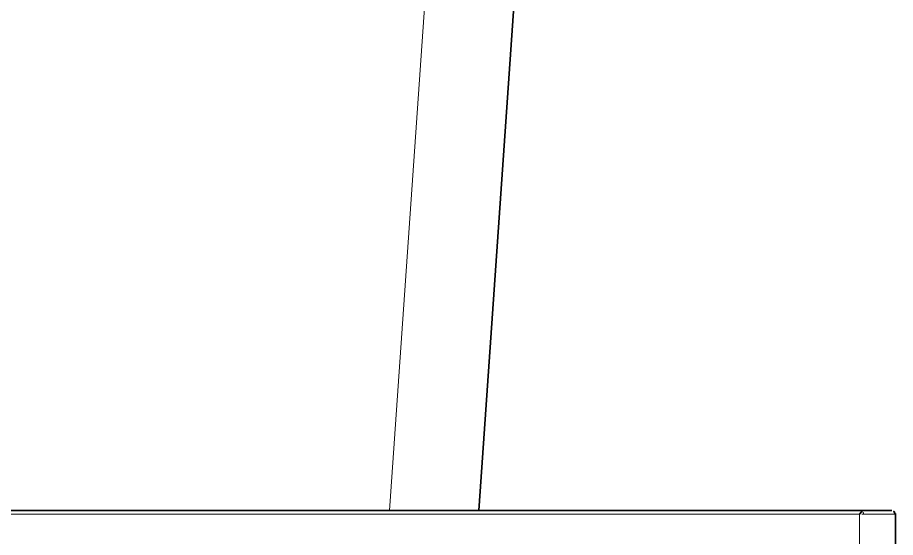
# Model space of a CAD drawing. Extents: x 16296677952 to 16296679688, y -37409618576 to -37409617304.
# Drawn here: x 16296678265.17 to 16296678314.17, y -37409618183.58 to -37409618154.59 of the extents above; entities that cross this region are included whole.
import ezdxf

# ---------------------------------------------------------------- set-up
doc = ezdxf.new("R2010")
doc.units = 0
doc.header["$LTSCALE"] = 10
doc.header["$MEASUREMENT"] = 0
doc.layers.get('0').update_dxf_attribs({"linetype": 'CONTINUOUS'})

msp = doc.modelspace()

# ---------------------------------------------------------------- linework, layer by layer
at = {"color": 7, "lineweight": 13}
for p, q in [((16296678292.180861, -37409618092.0867), (16296678285.930861, -37409618182.0867)), ((16296678307.558611, -37409618182.286713), (16296678225.24843, -37409618182.286713))]:
    msp.add_line(p, q, dxfattribs=at)
at = {"color": 7, "lineweight": 35}
for p, q in [((16296678297.16884, -37409618092.0867), (16296678290.91884, -37409618182.0867)), ((16296678312.3589, -37409618182.0867), (16296678217.97887, -37409618182.0867))]:
    msp.add_line(p, q, dxfattribs=at)
at = {"color": 7, "lineweight": 13, "ltscale": 0.115256}
msp.add_line((16296678312.16884, -37409618182.286713), (16296678307.558611, -37409618182.286713), dxfattribs=at)
at = {"color": 7, "lineweight": 13, "ltscale": 0.239999}
msp.add_line((16296678312.16884, -37409618182.286713), (16296678312.16884, -37409618191.886688), dxfattribs=at)
at = {"color": 7, "lineweight": 35, "ltscale": 0.04025}
msp.add_line((16296678313.968889, -37409618182.0867), (16296678312.3589, -37409618182.0867), dxfattribs=at)
at = {"color": 7, "lineweight": 13, "ltscale": 0.044476}
msp.add_line((16296678314.15785, -37409618182.276703), (16296678312.378799, -37409618182.276703), dxfattribs=at)
at = {"color": 7, "lineweight": 35, "ltscale": 2.59399e-05}
msp.add_line((16296678314.146259, -37409618182.194267), (16296678314.145769, -37409618182.193359), dxfattribs=at)
msp.add_line((16296678314.146259, -37409618182.194267), (16296678314.145769, -37409618182.193359), dxfattribs=at)
msp.add_line((16296678314.146259, -37409618182.194267), (16296678314.145769, -37409618182.193359), dxfattribs=at)
at = {"color": 7, "lineweight": 35, "ltscale": 0.239999}
msp.add_line((16296678314.16884, -37409618182.286713), (16296678314.16884, -37409618191.886688), dxfattribs=at)
at = {"color": 7, "lineweight": 35}
msp.add_lwpolyline([(16296678312.16884, -37409618182.286713), (16296678312.27095, -37409618182.146301), (16296678312.32692, -37409618182.096474), (16296678312.3589, -37409618182.0867)], dxfattribs=at)
at = {"color": 7, "lineweight": 13}
for centre, radius, start, end in [((16296678312.43544, -37409618185.562073), 3.286009, 90.9873083, 94.6527031), ((16296678314.1584, -37409618182.287262), 0.010537, 3.1471866, 93.1544184)]:
    msp.add_arc(centre, radius, start, end, dxfattribs=at)
at = {"color": 7, "lineweight": 35}
for centre, radius, start, end in [((16296678313.968889, -37409618182.286713), 0.2, 27.8582401, 90), ((16296678313.956921, -37409618182.290192), 0.212101, 0.9407512, 27.1401969)]:
    msp.add_arc(centre, radius, start, end, dxfattribs=at)
at = {"color": 7, "lineweight": 13}
for centre, ratio, start_param, end_param in [((16296678312.3589, -37409618182.276703), 0.104971552, 1.570848051, 3.141595321), ((16296678313.968889, -37409618182.276703), 0.994475138, 1.570796327, 3.141592654)]:
    msp.add_ellipse(centre, major_axis=(0, -0.190002), ratio=ratio, start_param=start_param, end_param=end_param, dxfattribs=at)

doc.saveas('drawing.dxf')
